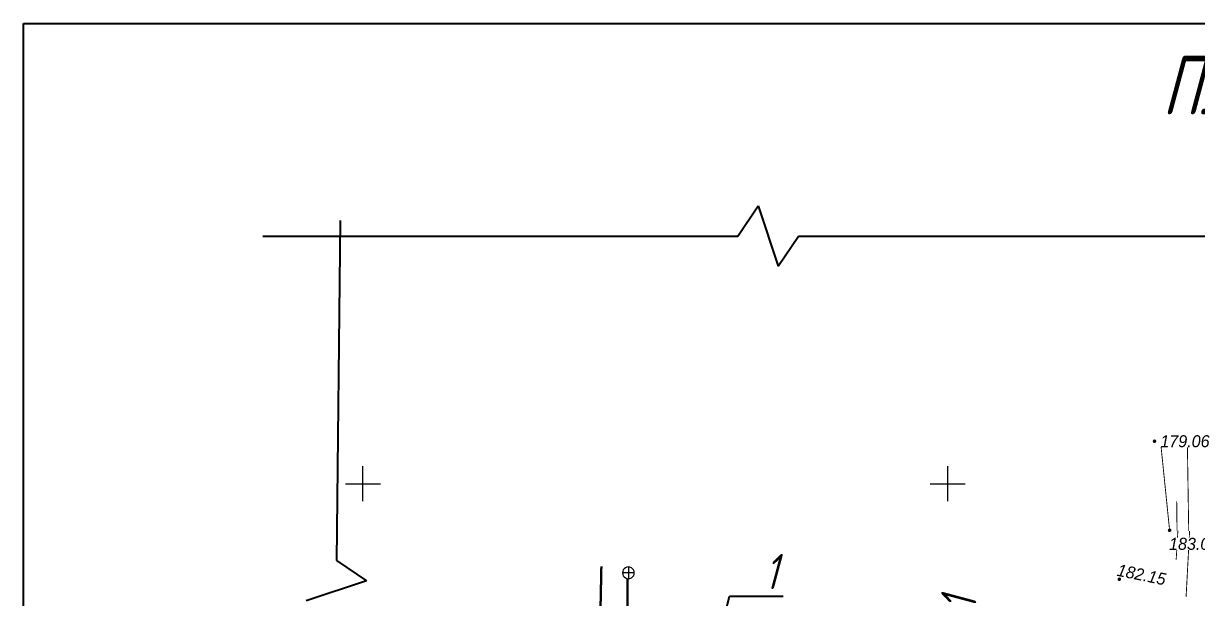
# Model space of a CAD drawing. Header units: millimetres. Extents: x 6735 to 13224, y -12144 to -9633.
# Drawn here: x 11890.4 to 12231.4, y -11342.3 to -11175.4 of the extents above; entities that cross this region are included whole.
import ezdxf
from ezdxf import colors
from ezdxf.entities.mleader import LeaderData, LeaderLine
from ezdxf.enums import TextEntityAlignment as Align
from ezdxf.math import Vec2, Vec3

# ---------------------------------------------------------------- set-up
doc = ezdxf.new("R2010")
doc.units = ezdxf.units.MM
doc.set_wipeout_variables(frame=1)
doc.linetypes.add('Cплошная', pattern=[0])
for name, color, linetype, lineweight in [('Линия выноска', 137, 'Continuous', 25), ('Рамка толстая', 7, 'Continuous', 60), ('Рамка тонкая', 5, 'Continuous', 25), ('Строительный', 251, 'Continuous', 13), ('Строительный @ 1', 251, 'Continuous', 13), ('Текст', 2, 'Continuous', 25)]:
    doc.layers.add(name, color=color, linetype=linetype, lineweight=lineweight)
doc.styles.add('Simplex', font='simplex.shx', dxfattribs={"width": 0.7, "oblique": 15})
doc.styles.get("Standard").update_dxf_attribs({"font": 'arial.ttf'})
doc.styles.add('БСАМ курсив малоконтрасный (Бм-431)', font='')
doc.styles.get('БСАМ курсив малоконтрасный (Бм-431)').set_extended_font_data('Bm431', italic=True)
doc.linetypes.add('Канализ', pattern='A,5,-1,["К",БСАМ курсив малоконтрасный (Бм-431),S=2,R=0,X=-1,Y=-1],-1,10,-2,10,-2,5', length=36)

# ---------------------------------------------------------------- blocks, each defined once
blk = doc.blocks.new('118 - 330 отм высот')
blk.add_hatch(color=7).paths.add_polyline_path([(0.1, 0.12), (0, 0.16), (-0.09, 0.12), (-0.15, 0.03), (-0.13, -0.07), (-0.05, -0.14), (0.05, -0.14), (0.13, -0.07), (0.15, 0.03)])
at = {"color": 7, "linetype": 'Continuous', "lineweight": 0, "const_width": 0.01, "flags": 128}
blk.add_lwpolyline([(0.1, 0.12), (0, 0.16), (-0.09, 0.12), (-0.15, 0.03), (-0.13, -0.07), (-0.05, -0.14), (0.05, -0.14), (0.13, -0.07), (0.15, 0.03), (0.1, 0.12)], close=True, dxfattribs=at)
blk = doc.blocks.new('Крест')
at = {"color": 0, "linetype": 'Continuous', "lineweight": 0, "flags": 128}
for points in [[(0, -1), (0, 1)], [(-1, 0), (1, 0)]]:
    blk.add_lwpolyline(points, dxfattribs=at)
blk = doc.blocks.new('Люк Канализация')
at = {"color": 0, "linetype": 'Continuous', "lineweight": -2}
blk.add_wipeout([(0.5, 0), (0.48, 0.13), (0.43, 0.25), (0.35, 0.35), (0.25, 0.43), (0.13, 0.48), (0, 0.5), (-0.13, 0.48), (-0.25, 0.43), (-0.36, 0.35), (-0.44, 0.25), (-0.49, 0.13), (-0.5, 0), (-0.49, -0.13), (-0.44, -0.25), (-0.36, -0.35), (-0.25, -0.43), (-0.13, -0.48), (0, -0.5), (0.13, -0.48), (0.25, -0.43), (0.35, -0.35), (0.43, -0.25), (0.48, -0.13)], dxfattribs=at)
for p, q in [((0, 0.5), (0, -0.5)), ((0.5, 0), (-0.5, 0))]:
    blk.add_line(p, q, dxfattribs=at)
at = {"color": 0, "linetype": 'Continuous', "lineweight": -2, "flags": 128}
blk.add_lwpolyline([(0.5, 0), (0.48, 0.13), (0.43, 0.25), (0.35, 0.35), (0.25, 0.43), (0.13, 0.48), (0, 0.5), (-0.13, 0.48), (-0.25, 0.43), (-0.36, 0.35), (-0.44, 0.25), (-0.49, 0.13), (-0.5, 0), (-0.49, -0.13), (-0.44, -0.25), (-0.36, -0.35), (-0.25, -0.43), (-0.13, -0.48), (0, -0.5), (0.13, -0.48), (0.25, -0.43), (0.35, -0.35), (0.43, -0.25), (0.48, -0.13)], close=True, dxfattribs=at)
blk = doc.blocks.new('_Oblique')
at = {"color": 0, "lineweight": -2}
blk.add_line((-0.5, -0.5), (0.5, 0.5), dxfattribs=at)

msp = doc.modelspace()

# ---------------------------------------------------------------- linework, layer by layer
at = {"layer": 'Рамка толстая', "color": 18, "lineweight": -2, "true_color": 0x000000}
for p, q in [((11890.39618, -12144.03272), (11890.39618, -11175.40772)), ((11890.39618, -11175.40772), (13223.52118, -11175.40772))]:
    msp.add_line(p, q, dxfattribs=at)
at = {"layer": 'Рамка тонкая'}
for p, q in [((12098.08174, -11237.18571), (12103.94774, -11228.38671)), ((12103.94774, -11228.38671), (12109.81375, -11245.98472)), ((11982.51023, -11232.6452), (11981.36616, -11331.53841)), ((11959.99008, -11237.18571), (12098.08174, -11237.18571)), ((12109.81375, -11245.98472), (12115.67975, -11237.18571)), ((12115.67975, -11237.18571), (12253.77141, -11237.18571)), ((11981.36616, -11331.53841), (11990.16517, -11337.40441)), ((11990.16517, -11337.40441), (11972.56716, -11343.27041))]:
    msp.add_line(p, q, dxfattribs=at)
at = {"layer": 'Строительный', "color": 7, "linetype": 'Cплошная', "lineweight": 0, "const_width": 0.255, "flags": 128}
for points in [[(12229.13496, -11322.88521), (12228.74345, -11297.71251)], [(12223.5782, -11322.73183), (12221.04433, -11297.92805)], [(12225.73615, -11322.79562), (12225.64372, -11314.29613)], [(12225.99515, -11322.80307), (12225.48964, -11331.28802)], [(12229.39401, -11322.89108), (12228.37222, -11342.06243)]]:
    msp.add_lwpolyline(points, dxfattribs=at)
at = {"layer": 'Строительный', "linetype": 'Канализ', "const_width": 0.68, "flags": 128}
for points in [[(12057.7419, -11879.3745), (12057.14034, -11847.72711), (12057.62014, -11731.76851), (12053.76233, -11695.79404), (12058.72864, -11581.1034), (12056.43573, -11428.64145), (12058.39611, -11333.21934)], [(12067.74252, -11879.4267), (12067.60131, -11799.70877), (12069.3422, -11690.60481), (12068.68907, -11659.0806), (12066.05862, -11502.42892), (12065.96004, -11334.9784)]]:
    msp.add_lwpolyline(points, dxfattribs=at)

# ---------------------------------------------------------------- block references
at = {"layer": 'Строительный', "color": 7, "xscale": 3.4, "yscale": 3.4, "zscale": 3.4}
for p in [(12219.19529, -11296.86081, 608.8006), (12223.5782, -11322.73183, 622.404), (12208.95528, -11336.97055, 619.31)]:
    msp.add_blockref('118 - 330 отм высот', p, dxfattribs=at)
at = {"layer": 'Строительный', "color": 136, "true_color": 0x008080, "xscale": 5.1, "yscale": 5.1, "zscale": 3.4}
for p in [(11989.09612, -11309.17934), (12159.09612, -11309.17934)]:
    msp.add_blockref('Крест', p, dxfattribs=at)

# ---------------------------------------------------------------- texts
at = {"layer": 'Текст', "style": 'Simplex', "oblique": 15, "width": 0.7}
msp.add_text('1', height=10.2, rotation=90, dxfattribs=at).set_placement((12162.28901, -11344.05344), align=Align.MIDDLE_CENTER)
at = {"layer": 'Текст', "insert": (12307.87578, -11204.70296), "char_height": 17, "width": 571.1606847, "attachment_point": 5, "line_spacing_factor": 0.8, "style": 'Simplex'}
msp.add_mtext('План кабельных трасс \\PМ1:1000', dxfattribs=at)

# ---------------------------------------------------------------- leaders
at = {"layer": 'Линия выноска'}
ml = msp.add_multileader_mtext('Standard', dxfattribs=at)
ml.set_content('1', color=2, style='Simplex')
ml.set_leader_properties()
ml.set_arrow_properties(name='OBLIQUE')
ml.build(insert=Vec2(0, 0))
ml.multileader.update_dxf_attribs({"text_left_attachment_type": 6, "text_right_attachment_type": 6, "dogleg_length": 1, "arrow_head_size": 3.4})
ctx = ml.context
ctx.base_point, ctx.char_height, ctx.arrow_head_size, ctx.landing_gap_size, ctx.plane_origin = Vec3(12099.02176, -11341.85392), 10.2, 3.4, 6.8, Vec3(12095.62176, -11257.20124)
ctx.left_attachment, ctx.right_attachment = 6, 6
notes = []
notes.append((ctx, [(0, (1, 1, 0), (12095.62176, -11341.85392), (1, 0), 3.4, [(0, [(12090.39504, -11363.28866)], 0, [])])]))
ctx.mtext.insert, ctx.mtext.flow_direction = Vec3(12105.82176, -11329.61392), 5
for ctx, leaders in notes:
    for number, flags, end, landing, length, lines in leaders:
        leader = LeaderData()
        leader.index, (leader.has_last_leader_line, leader.has_dogleg_vector, leader.attachment_direction) = number, flags
        leader.last_leader_point, leader.dogleg_vector, leader.dogleg_length = Vec3(end), Vec3(landing), length
        for number, points, colour, breaks in lines:
            line = LeaderLine()
            line.index, line.vertices, line.color, line.breaks = number, Vec3.list(points), colors.encode_raw_color(colour), breaks
            leader.lines.append(line)
        ctx.leaders.append(leader)

# ---------------------------------------------------------------- next in the draw order: block references
at = {"layer": 'Строительный @ 1', "linetype": 'Канализ', "xscale": 3.4, "yscale": 3.4, "zscale": 3.4}
msp.add_blockref('Люк Канализация', (12066.26421, -11335.08782), dxfattribs=at)

# ---------------------------------------------------------------- next in the draw order: texts
at = {"layer": 'Строительный', "color": 7, "char_height": 3.4976004, "attachment_point": 4, "bg_fill": 3, "box_fill_scale": 1, "bg_fill_color": 256}
for s, insert, bg_fill_transparency in [('{\\fD431|c1|b0|i1;\\l\\C0;179.06}', (12220.89529, -11296.86081), 4263002), ('{\\fD431|c1|b0|i1;\\l\\C0;183.06}', (12223.42226, -11326.68652), 4263237)]:
    msp.add_mtext(s, dxfattribs=dict(at, insert=insert, bg_fill_transparency=bg_fill_transparency))
at = {"layer": 'Строительный', "color": 7, "insert": (12208.40897, -11334.22151), "char_height": 3.4976004, "attachment_point": 4, "rotation": 348.589991, "bg_fill": 3, "box_fill_scale": 1, "bg_fill_color": 256, "bg_fill_transparency": 4337}
msp.add_mtext('{\\fD431|c1|b0|i1;\\l\\C0;182.15}', dxfattribs=at)

doc.saveas('drawing.dxf')
